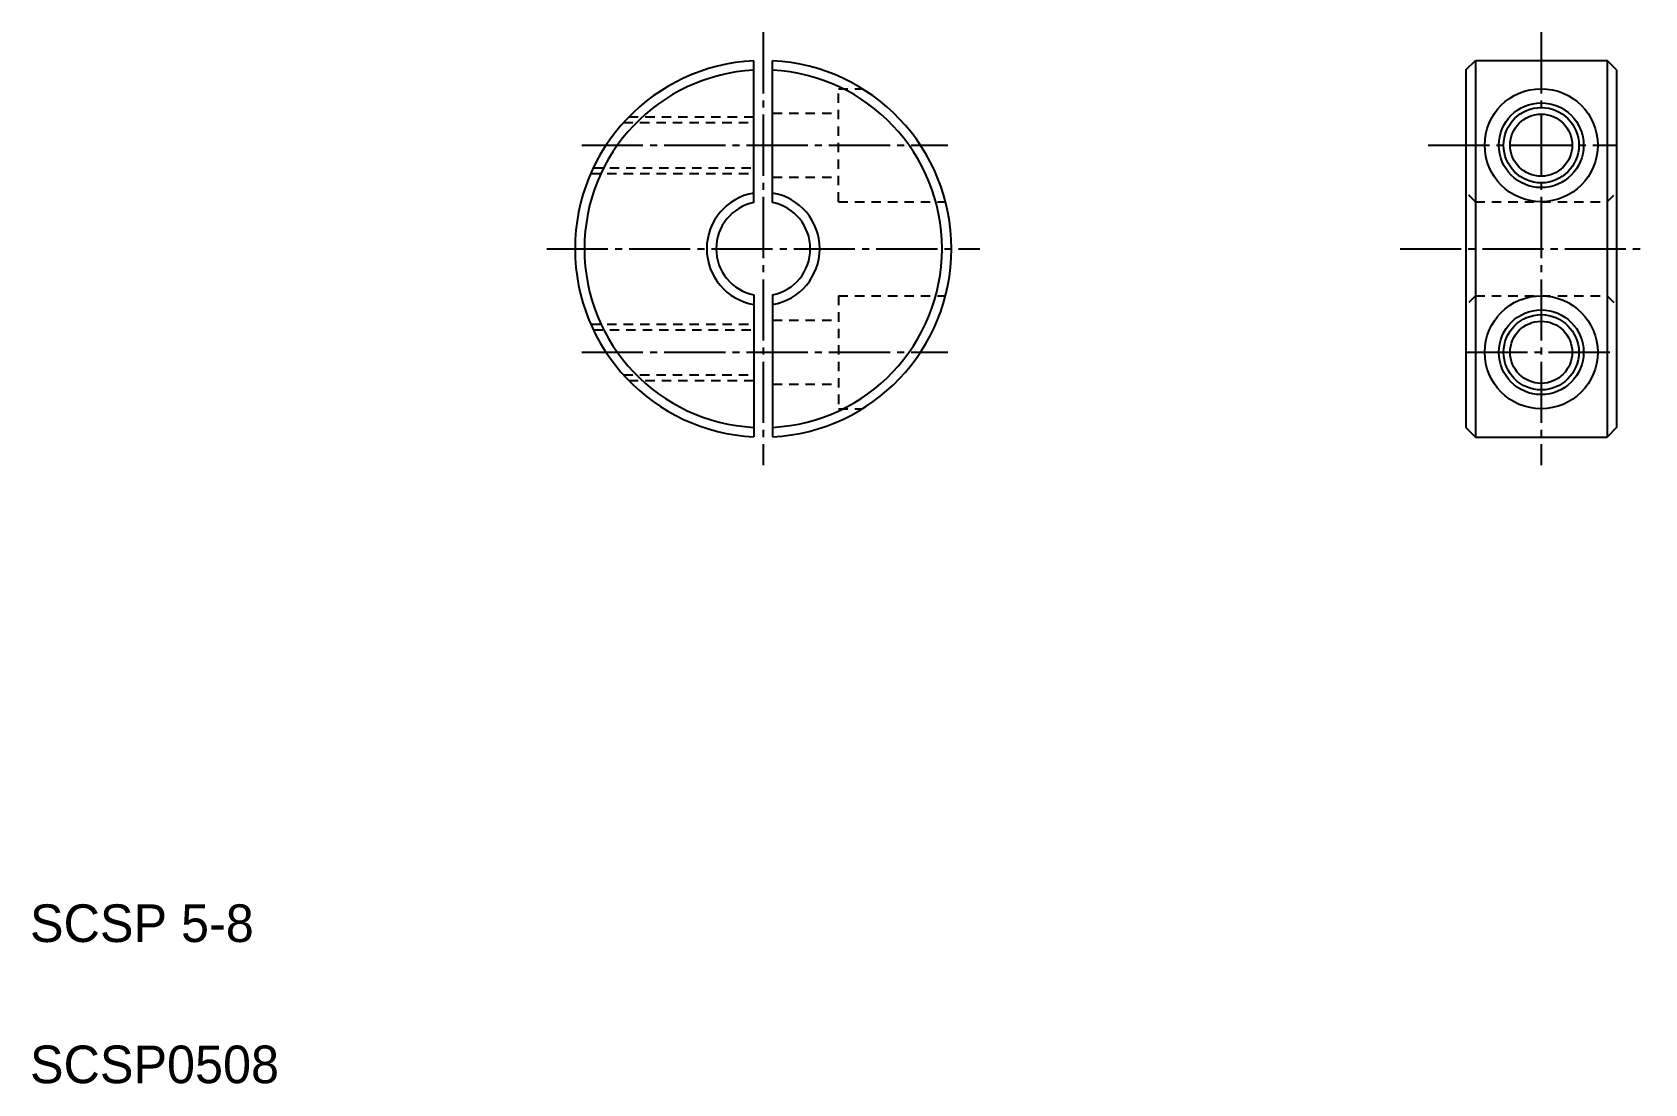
# Model space of a CAD drawing. Extents: x 5.1 to 90.8, y 5 to 60.8.
import ezdxf

# ---------------------------------------------------------------- set-up
doc = ezdxf.new("R2010")
doc.units = 0
doc.header["$LTSCALE"] = 0.25
doc.linetypes.add('CENTER', pattern=[17.5, 13, -1.5, 1.5, -1.5])
doc.linetypes.add('DASHED', pattern=[3.5, 2, -1.5])
doc.layers.get('0').update_dxf_attribs({"linetype": 'CONTINUOUS'})
doc.layers.add('CENTER', color=1, linetype='CENTER')

msp = doc.modelspace()

# ---------------------------------------------------------------- linework, layer by layer
at = {"color": 7, "linetype": 'CONTINUOUS'}
for p, q in [((43.457, 51.776), (43.457, 59.314)), ((44.457, 51.776), (44.457, 59.314)), ((81.29, 58.826), (81.79, 59.326)), ((81.79, 59.326), (81.79, 39.326)), ((81.79, 59.326), (88.79, 59.326)), ((88.79, 59.326), (88.79, 39.326)), ((89.29, 58.826), (88.79, 59.326)), ((81.29, 58.826), (81.29, 39.826)), ((89.29, 58.826), (89.29, 39.826)), ((43.457, 46.877), (43.457, 39.339)), ((44.457, 46.877), (44.457, 39.339)), ((81.29, 39.826), (81.79, 39.326)), ((89.29, 39.826), (88.79, 39.326)), ((81.79, 39.326), (88.79, 39.326))]:
    msp.add_line(p, q, dxfattribs=at)
at = {"color": 3, "linetype": 'DASHED'}
for p, q in [((47.957, 51.826), (47.957, 57.826)), ((47.957, 57.826), (49.225, 57.826)), ((36.533, 56.026), (43.457, 56.026)), ((36.815, 56.326), (43.457, 56.326)), ((44.457, 56.526), (47.957, 56.526)), ((34.792, 53.326), (43.457, 53.326)), ((34.929, 53.626), (43.457, 53.626)), ((44.457, 53.126), (47.957, 53.126)), ((81.79, 51.826), (81.29, 52.326)), ((88.79, 51.826), (89.29, 52.326)), ((47.957, 51.826), (53.639, 51.826)), ((81.79, 51.826), (88.79, 51.826)), ((47.957, 46.826), (53.639, 46.826)), ((47.957, 46.826), (47.957, 40.826)), ((81.79, 46.826), (81.29, 46.326)), ((81.79, 46.826), (88.79, 46.826)), ((88.79, 46.826), (89.29, 46.326)), ((44.457, 45.526), (47.957, 45.526)), ((34.792, 45.326), (43.457, 45.326)), ((34.929, 45.026), (43.457, 45.026)), ((36.533, 42.626), (43.457, 42.626)), ((36.815, 42.326), (43.457, 42.326)), ((44.457, 42.126), (47.957, 42.126)), ((47.957, 40.826), (49.225, 40.826))]:
    msp.add_line(p, q, dxfattribs=at)
for p, q in [((83.54, 39.326), (83.54, 39.327)), ((85.29, 39.326), (85.29, 39.326))]:
    msp.add_line(p, q)
for centre in [(85.29, 54.826), (85.29, 43.826), (85.29, 43.826)]:
    msp.add_circle(centre, 3)
at = {"color": 7, "linetype": 'CONTINUOUS'}
for centre, radius in [((85.29, 54.826), 2.25), ((85.29, 54.826), 1.65), ((85.29, 43.826), 2.25), ((85.29, 43.826), 1.65)]:
    msp.add_circle(centre, radius, dxfattribs=at)
at = {"color": 3, "linetype": 'CONTINUOUS'}
for centre in [(85.29, 54.826), (85.29, 43.826)]:
    msp.add_circle(centre, 2, dxfattribs=at)
at = {"color": 7, "linetype": 'CONTINUOUS'}
for radius, start, end in [(10, 92.86598, 267.13403), (10, 272.86597, 87.13403), (9.5, 93.01696, 266.98305), (9.5, 273.01696, 86.98304)]:
    msp.add_arc((43.957, 49.326), radius, start, end, dxfattribs=at)
for radius, start, end in [(3, 99.59407, 260.40593), (3, 279.59407, 80.40593), (2.5, 101.53696, 258.46304), (2.5, 281.53696, 78.46304)]:
    msp.add_arc((43.957, 49.326), radius, start, end)
at = {"layer": 'CENTER', "color": 1, "linetype": 'CENTER'}
for p, q in [((43.957, 60.826), (43.957, 37.826)), ((85.29, 60.826), (85.29, 37.826)), ((34.319, 54.826), (53.768, 54.826)), ((79.29, 54.826), (89.29, 54.826)), ((32.457, 49.326), (55.457, 49.326)), ((77.79, 49.326), (90.79, 49.326)), ((34.319, 43.826), (53.768, 43.826)), ((81.308, 43.826), (89.282, 43.826))]:
    msp.add_line(p, q, dxfattribs=at)

# ---------------------------------------------------------------- texts
for s, p in [('SCSP 5-8', (5, 12.5)), ('SCSP0508', (5, 5))]:
    msp.add_text(s, height=2).set_placement(p)

doc.saveas('drawing.dxf')
